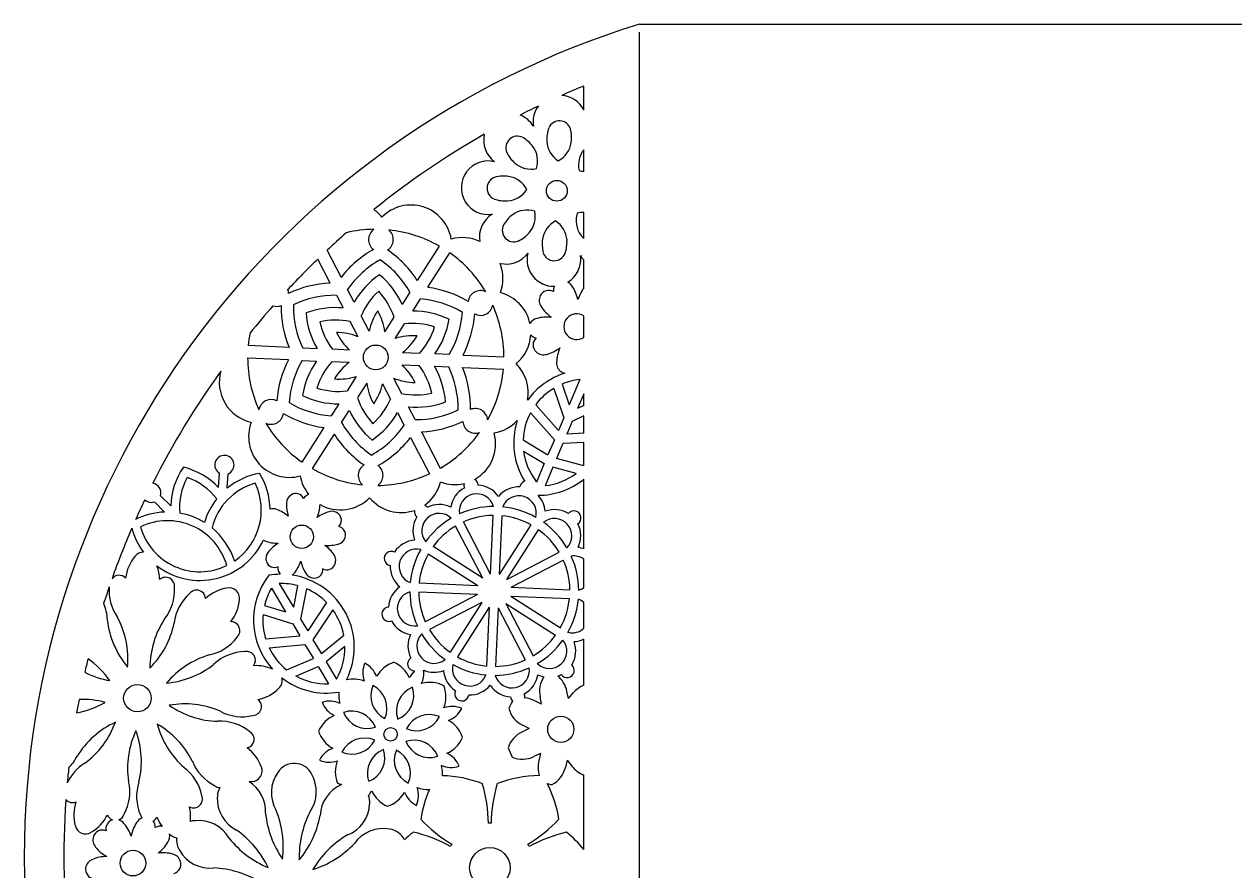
# Model space of a CAD drawing. Extents: x 597 to 902, y 1036 to 1246.
# Drawn here: x 596.7 to 749.2, y 1139.7 to 1246.4 of the extents above; entities that cross this region are included whole.
import ezdxf

# ---------------------------------------------------------------- set-up
doc = ezdxf.new("R2010")
doc.units = 0
doc.layers.get('0').update_dxf_attribs({"linetype": 'CONTINUOUS'})

msp = doc.modelspace()

# ---------------------------------------------------------------- linework, layer by layer
for p, q in [((674.22, 1246.37), (824.22, 1246.37)), ((674.22, 1037.37), (674.22, 1245.37)), ((667.22, 1235.55), (667.22, 1238.57)), ((667.22, 1227.82), (667.22, 1230.56)), ((667.22, 1219.35), (667.22, 1222.65)), ((636.64, 1214.48), (634.87, 1217.88)), ((646.25, 1214.06), (649.02, 1218.39)), ((647.57, 1213.22), (650.33, 1217.56)), ((635.25, 1213.76), (633.69, 1216.76)), ((667.22, 1213.15), (667.22, 1216.67)), ((638.27, 1211.34), (637.44, 1212.94)), ((645.32, 1212.59), (644.35, 1211.07)), ((636.06, 1212.22), (636.89, 1210.62)), ((645.66, 1210.23), (646.63, 1211.75)), ((640.16, 1207.71), (639.16, 1209.63)), ((642.15, 1207.62), (643.32, 1209.45)), ((667.22, 1206.91), (667.22, 1209.61)), ((638.78, 1206.99), (637.78, 1208.91)), ((643.47, 1206.79), (644.63, 1208.61)), ((630.08, 1205.65), (624.94, 1205.87)), ((633.62, 1205.49), (631.82, 1205.57)), ((637.7, 1205.31), (635.54, 1205.41)), ((644.39, 1205.02), (646.55, 1204.92)), ((650.27, 1204.76), (648.47, 1204.84)), ((630.01, 1204.09), (624.88, 1204.31)), ((631.75, 1204.01), (633.55, 1203.93)), ((637.64, 1203.75), (635.47, 1203.85)), ((644.32, 1203.46), (646.48, 1203.36)), ((648.4, 1203.28), (650.2, 1203.2)), ((652.01, 1204.68), (657.15, 1204.46)), ((638.56, 1201.98), (637.39, 1200.16)), ((643.25, 1201.78), (644.25, 1199.86)), ((651.94, 1203.12), (657.08, 1202.9)), ((639.87, 1201.15), (638.71, 1199.32)), ((641.86, 1201.06), (642.86, 1199.14)), ((663.43, 1200.49), (664.68, 1196.78)), ((664.48, 1201.02), (665.37, 1198.4)), ((666.72, 1201.6), (665.37, 1198.4)), ((667.22, 1199.79), (666.44, 1197.95)), ((667.22, 1198.32), (667.22, 1199.79)), ((636.36, 1198.54), (635.39, 1197.02)), ((636.7, 1196.18), (637.67, 1197.7)), ((643.75, 1197.43), (644.58, 1195.83)), ((645.97, 1196.55), (645.13, 1198.15)), ((660.5, 1197.4), (663.51, 1194.01)), ((661.16, 1198.43), (664.01, 1195.2)), ((667.22, 1198.32), (666.44, 1197.95)), ((664.68, 1196.78), (664.01, 1195.2)), ((665.76, 1196.33), (665.09, 1194.74)), ((667.22, 1197.02), (665.76, 1196.33)), ((667.22, 1194.84), (667.22, 1197.02)), ((634.45, 1195.55), (631.69, 1191.21)), ((635.77, 1194.71), (633.01, 1190.38)), ((645.38, 1194.29), (647.76, 1189.73)), ((646.77, 1195.01), (649.14, 1190.45)), ((667.22, 1194.84), (665.09, 1194.74)), ((659.57, 1193.99), (662.7, 1192.1)), ((659.63, 1192.59), (662.24, 1191.01)), ((663.51, 1194.01), (662.7, 1192.1)), ((664.58, 1193.55), (663.78, 1191.64)), ((667.22, 1193.67), (664.58, 1193.55)), ((667.22, 1190.74), (667.22, 1193.67)), ((667.22, 1190.74), (663.78, 1191.64)), ((621.2, 1187.98), (621.32, 1189.8)), ((622.3, 1187.91), (622.42, 1189.72)), ((662.24, 1191.01), (661.26, 1188.69)), ((663.32, 1190.56), (662.34, 1188.23)), ((666.27, 1189.78), (663.32, 1190.56)), ((667.22, 1180.27), (667.22, 1189.04)), ((615.18, 1185.69), (613.89, 1186.96)), ((614.41, 1184.91), (613.12, 1186.18)), ((655.48, 1177.08), (652.05, 1183.66)), ((655.48, 1177.08), (655.8, 1184.49)), ((656.6, 1177.04), (656.92, 1184.44)), ((654.48, 1176.57), (651.06, 1183.14)), ((656.6, 1177.04), (660.58, 1183.29)), ((657.54, 1176.43), (661.52, 1182.68)), ((654.48, 1176.57), (648.23, 1180.55)), ((653.88, 1175.62), (647.63, 1179.61)), ((657.54, 1176.43), (664.12, 1179.85)), ((658.06, 1175.44), (664.63, 1178.86)), ((667.22, 1175.39), (667.22, 1179)), ((628.86, 1175.9), (630.64, 1172.92)), ((653.88, 1175.62), (646.47, 1175.95)), ((627.86, 1175.3), (629.64, 1172.32)), ((631.16, 1175.64), (630.64, 1172.92)), ((632.28, 1175.25), (631.54, 1171.41)), ((653.83, 1174.5), (646.43, 1174.83)), ((653.83, 1174.5), (647.25, 1171.08)), ((658.01, 1174.32), (665.41, 1174)), ((658.01, 1174.32), (664.26, 1170.34)), ((658.06, 1175.44), (665.46, 1175.11)), ((627, 1173.15), (629.64, 1172.32)), ((634.81, 1173.53), (632.43, 1169.93)), ((654.35, 1173.51), (647.77, 1170.09)), ((654.35, 1173.51), (650.36, 1167.26)), ((655.29, 1172.91), (651.31, 1166.66)), ((655.29, 1172.91), (654.97, 1165.5)), ((656.41, 1172.86), (656.09, 1165.45)), ((656.41, 1172.86), (659.83, 1166.28)), ((657.41, 1173.38), (663.66, 1169.39)), ((657.41, 1173.38), (660.83, 1166.8)), ((667.22, 1170.26), (667.22, 1173.5)), ((626.81, 1171.98), (630.54, 1170.81)), ((631.54, 1171.41), (632.43, 1169.93)), ((635.6, 1172.6), (633.09, 1168.82)), ((630.54, 1170.81), (631.43, 1169.33)), ((627.13, 1168.94), (631.43, 1169.33)), ((627.58, 1167.81), (632.09, 1168.22)), ((632.09, 1168.22), (633.15, 1166.45)), ((633.09, 1168.82), (634.16, 1167.05)), ((637, 1169.35), (634.16, 1167.05)), ((667.22, 1163.1), (667.22, 1168.91)), ((637.13, 1167.96), (634.76, 1166.03)), ((629.78, 1165.03), (633.15, 1166.45)), ((630.94, 1164.25), (633.76, 1165.43)), ((633.76, 1165.43), (635.06, 1163.27)), ((634.76, 1166.03), (636.06, 1163.87)), ((665.28, 1161.41), (665.08, 1162.32)), ((665.28, 1161.41), (665.89, 1162.12)), ((661.9, 1160.7), (661.06, 1161.12)), ((661.9, 1160.7), (661.72, 1161.62)), ((660.33, 1157.62), (659.49, 1157.22)), ((660.33, 1157.62), (659.51, 1158.05)), ((661.77, 1154.47), (660.92, 1154.09)), ((661.77, 1154.47), (661.56, 1153.56)), ((665.13, 1153.64), (664.89, 1152.73)), ((665.13, 1153.64), (665.71, 1152.9)), ((667.22, 1142.39), (667.22, 1151.78))]:
    msp.add_line(p, q)
for centre, radius in [((663.82, 1225.38), 1.31), ((641.01, 1204.39), 1.56), ((631.69, 1181.8), 1.47), ((610.98, 1161.46), 1.73), ((664.32, 1157.54), 1.65), ((642.88, 1156.9), 0.844), ((610.42, 1140.68), 1.62), ((655.38, 1140.1), 2.55)]:
    msp.add_circle(centre, radius)
for centre, radius, start, end in [((706.6, 1141.37), 109.88, 107.1383, 252.8617), ((706.6, 1141.37), 104.88, 112.0534, 113.7046), ((664.2, 1234.03), 3.38, 26.7056, 86.0455), ((706.6, 1141.37), 104.88, 115.4681, 116.8774), ((664.2, 1234.03), 3.38, 143.1273, 188.7365), ((657.98, 1231.76), 3.38, 31.2365, 69.0154), ((664.15, 1232.72), 1.47, 18.0305, 156.9426), ((706.6, 1141.37), 104.88, 119.6741, 128.8844), ((657.98, 1231.76), 3.38, 167.536, 233.7365), ((658.86, 1230.79), 1.47, 63.0305, 201.9426), ((666.93, 1231.84), 4.38, 160.6759, 183.1359), ((661.3, 1232.09), 4.38, 351.8371, 14.2972), ((657.29, 1228.34), 4.38, 36.8371, 59.2972), ((658.23, 1229.12), 3.17, 342.8083, 35.7937), ((665.71, 1231.83), 3.17, 184.1793, 237.1647), ((662.51, 1231.97), 3.17, 297.8083, 350.7937), ((661.45, 1232.14), 4.38, 205.6759, 228.1359), ((669.72, 1228.61), 3.17, 142.0895, 192.1647), ((655.18, 1225.76), 3.38, 76.2365, 278.7365), ((660.59, 1231.28), 3.17, 229.1793, 282.1647), ((667.56, 1230.97), 3.17, 252.8083, 263.8579), ((656.49, 1225.7), 1.47, 108.0305, 246.9426), ((657.11, 1222.86), 4.38, 81.8371, 104.2972), ((657.23, 1224.07), 3.17, 27.8083, 80.7937), ((657.37, 1227.26), 3.17, 274.1793, 327.1647), ((645.45, 1218.45), 5.14, 9.5504, 135.4227), ((657.36, 1228.48), 4.38, 250.6759, 273.1359), ((637.82, 1218.79), 5.14, 39.5504, 55.1124), ((657.44, 1219.53), 3.38, 121.2365, 189.2322), ((660.86, 1218.85), 4.38, 126.8371, 149.2972), ((660.09, 1219.79), 3.17, 72.8083, 125.7937), ((657.93, 1222.15), 3.17, 319.1793, 12.1647), ((665.14, 1218.78), 3.17, 117.8083, 170.7937), ((661.94, 1218.92), 3.17, 4.1793, 57.1647), ((669.41, 1221.64), 3.17, 162.8083, 215.7937), ((667.06, 1219.48), 3.17, 87.0075, 102.1647), ((706.6, 1141.37), 104.88, 131.3598, 133.153), ((641.01, 1204.39), 16.14, 90.8751, 103.3022), ((641.66, 1219.24), 1.56, 125.1744, 232.6235), ((641.66, 1219.24), 1.56, 302.3496, 49.7986), ((641.01, 1204.39), 16.14, 60.2574, 84.0979), ((658.41, 1220.42), 1.47, 153.0305, 291.9426), ((657.06, 1223), 4.38, 295.6759, 318.1359), ((651.89, 1214.35), 5.14, 64.473, 105.4227), ((666.35, 1218.67), 4.38, 171.8371, 194.2972), ((660.72, 1218.92), 4.38, 340.6759, 3.1359), ((670.35, 1222.42), 4.38, 216.8371, 224.3924), ((647.53, 1205.99), 13.81, 119.5722, 142.0753), ((634.66, 1206.56), 13.81, 32.8977, 55.4008), ((641.01, 1204.39), 16.14, 30.8751, 54.7157), ((657.44, 1219.53), 3.38, 256.8451, 323.7365), ((663.44, 1216.73), 3.38, 166.2365, 271.1611), ((663.5, 1218.04), 1.47, 198.0305, 336.9426), ((663.44, 1216.73), 3.38, 301.5882, 8.7365), ((669.67, 1219), 3.38, 211.2365, 223.505), ((706.6, 1141.37), 104.88, 134.0401, 136.9745), ((647.53, 1205.99), 12.25, 119.2248, 145.4617), ((634.66, 1206.56), 12.25, 29.5113, 55.7483), ((651.89, 1214.35), 5.14, 339.5504, 21.6043), ((647.53, 1205.99), 10.69, 124.5572, 150.0028), ((634.66, 1206.56), 10.69, 24.9703, 50.4159), ((628.47, 1212.38), 1.56, 2.3496, 20.6558), ((635.95, 1199.97), 13.81, 92.8977, 115.4008), ((647.53, 1205.99), 9.13, 132.3798, 156.4908), ((634.66, 1206.56), 9.13, 18.4822, 42.5932), ((645.66, 1199.54), 13.81, 59.5722, 82.0753), ((654.2, 1211.25), 1.56, 65.1744, 172.6235), ((655.41, 1207.57), 5.14, 12.0425, 75.4227), ((662.82, 1211.65), 1.19, 61.2794, 155.8879), ((664.57, 1212.81), 1.19, 152.8478, 185.732), ((664.6, 1212.64), 1.36, 32.5637, 63.1666), ((661.47, 1210.54), 5.13, 12.7678, 33.515), ((671.36, 1210.11), 5.13, 143.7147, 162.2436), ((706.6, 1141.37), 104.88, 138.4922, 140.9324), ((628.47, 1212.38), 1.56, 254.811, 292.6235), ((642.88, 1210.84), 13.81, 179.5722, 202.0753), ((635.95, 1199.97), 12.25, 89.5113, 115.7483), ((642.88, 1210.84), 12.25, 179.2248, 205.4617), ((645.66, 1199.54), 12.25, 59.2248, 85.4617), ((654.2, 1211.25), 1.56, 242.3496, 349.7986), ((641.01, 1204.39), 16.14, 0.2574, 24.0979), ((662.96, 1211.56), 1.36, 154.6448, 214.4478), ((635.95, 1199.97), 10.69, 84.9703, 110.4159), ((642.88, 1210.84), 10.69, 184.5572, 210.0028), ((647.53, 1205.99), 7.57, 145.8313, 166.8685), ((634.66, 1206.56), 7.57, 8.1045, 29.1418), ((645.66, 1199.54), 10.69, 64.5572, 90.0028), ((639.71, 1210.97), 12.25, 329.5113, 355.7483), ((639.71, 1210.97), 13.81, 332.8977, 355.4008), ((662.66, 1204.35), 5.13, 84.7678, 105.515), ((666.12, 1213.62), 5.13, 213.4965, 234.2436), ((666.32, 1208.26), 1.62, 56.387, 303.613), ((635.95, 1199.97), 9.13, 78.4822, 102.5932), ((642.88, 1210.84), 9.13, 192.3798, 216.4908), ((645.66, 1199.54), 9.13, 72.3798, 96.4908), ((639.71, 1210.97), 9.13, 318.4822, 342.5932), ((639.71, 1210.97), 10.69, 324.9703, 350.4159), ((661.62, 1207.98), 1.36, 104.5637, 150.4256), ((641.01, 1204.39), 16.14, 168.99, 174.7157), ((642.88, 1210.84), 7.57, 205.8313, 226.8685), ((635.95, 1199.97), 7.57, 68.1045, 89.1418), ((645.66, 1199.54), 7.57, 85.8313, 106.8685), ((639.71, 1210.97), 7.57, 308.1045, 329.1418), ((655.41, 1207.57), 5.14, 309.5504, 356.2044), ((661.45, 1208), 1.19, 220.1514, 257.732), ((662.01, 1205.98), 1.19, 133.2794, 227.8879), ((662.15, 1206.08), 1.36, 226.6448, 286.4478), ((661.16, 1209.72), 5.13, 285.4965, 306.2436), ((668.91, 1203.56), 5.13, 156.7678, 177.515), ((641.01, 1204.39), 16.14, 180.2574, 204.0979), ((642.31, 1197.8), 13.81, 152.8977, 175.4008), ((642.31, 1197.8), 12.25, 149.5113, 175.7483), ((642.31, 1197.8), 10.69, 144.9703, 170.4159), ((642.31, 1197.8), 9.13, 138.4822, 162.5932), ((642.31, 1197.8), 7.57, 128.1045, 149.1418), ((639.14, 1197.93), 7.57, 25.8313, 46.8685), ((639.14, 1197.93), 9.13, 12.3798, 36.4908), ((639.14, 1197.93), 10.69, 4.5572, 30.0028), ((655.08, 1199.95), 5.14, 349.5441, 45.4227), ((665.14, 1203.7), 1.36, 176.5637, 236.3666), ((706.6, 1141.37), 104.88, 144.2354, 153.2808), ((626.44, 1201.24), 5.14, 163.8658, 257.3426), ((636.36, 1209.23), 7.57, 265.8313, 286.8685), ((646.07, 1208.8), 7.57, 248.1045, 269.1418), ((639.14, 1197.93), 12.25, 359.2248, 25.4617), ((639.14, 1197.93), 13.81, 359.5722, 22.0753), ((641.01, 1204.39), 16.14, 330.8751, 354.7157), ((667.58, 1193.63), 9.19, 107.5125, 144.1123), ((665.07, 1203.55), 1.19, 235.1236, 257.823), ((636.36, 1209.23), 9.13, 252.3798, 276.4908), ((647.37, 1202.21), 7.57, 188.1045, 209.1418), ((634.49, 1202.78), 7.57, 325.8313, 346.8685), ((667.58, 1193.63), 8.02, 121.1973, 143.2225), ((667.58, 1193.63), 8.02, 96.161, 112.7642), ((627.82, 1197.52), 1.56, 62.3496, 169.7986), ((636.36, 1209.23), 12.25, 239.2248, 265.4617), ((636.36, 1209.23), 10.69, 244.5572, 270.0028), ((647.37, 1202.21), 9.13, 198.4822, 222.5932), ((634.49, 1202.78), 9.13, 312.3798, 336.4908), ((646.07, 1208.8), 9.13, 258.4822, 282.5932), ((646.07, 1208.8), 10.69, 264.9703, 290.4159), ((627.82, 1197.52), 1.56, 245.1744, 352.6235), ((636.36, 1209.23), 13.81, 239.5722, 262.0753), ((647.37, 1202.21), 10.69, 204.9703, 230.4159), ((634.49, 1202.78), 10.69, 304.5572, 330.0028), ((646.07, 1208.8), 12.25, 269.5113, 295.7483), ((653.55, 1196.39), 1.56, 5.1744, 112.6235), ((667.58, 1193.63), 8.02, 151.9095, 177.4147), ((630.13, 1194.42), 5.14, 159.5504, 285.4227), ((641.01, 1204.39), 16.14, 210.8751, 234.7157), ((647.37, 1202.21), 12.25, 209.5113, 235.7483), ((634.49, 1202.78), 12.25, 299.2248, 325.4617), ((646.07, 1208.8), 13.81, 272.8977, 295.4008), ((653.55, 1196.39), 1.56, 182.3496, 289.7986), ((655.08, 1199.95), 5.14, 279.5504, 316.8226), ((667.58, 1193.63), 9.19, 162.2544, 211.7608), ((647.37, 1202.21), 13.81, 212.8977, 235.4008), ((634.49, 1202.78), 13.81, 299.5722, 322.0753), ((641.01, 1204.39), 16.14, 300.2574, 324.0979), ((650.97, 1193.51), 5.14, 299.0112, 15.4227), ((667.58, 1193.63), 8.02, 187.4303, 217.9921), ((621.94, 1190.84), 1.21, 293.2695, 239.1859), ((624.03, 1185.48), 8.85, 145.0358, 178.6295), ((614.74, 1181.94), 8.85, 43.0829, 76.6766), ((627.91, 1181.07), 8.85, 100.0358, 129.3724), ((618.84, 1185.14), 8.85, 0.7739, 31.6766), ((641.01, 1204.39), 16.14, 240.2574, 264.0979), ((640.36, 1189.53), 1.56, 122.3496, 229.7986), ((640.36, 1189.53), 1.56, 305.1744, 52.6235), ((641.01, 1204.39), 16.14, 270.8751, 294.7157), ((661.47, 1196.21), 8.02, 276.161, 306.7228), ((612.73, 1187.33), 1.21, 342.5266, 81.154), ((624.03, 1185.48), 7.75, 150.7634, 185.1854), ((614.74, 1181.94), 7.75, 36.527, 70.949), ((627.91, 1181.07), 7.75, 105.7634, 166.2919), ((618.84, 1185.14), 7.75, 304.3195, 25.949), ((636.57, 1190.32), 5.14, 189.5504, 218.5664), ((644.2, 1189.98), 5.14, 305.3896, 345.4227), ((650.97, 1193.51), 5.14, 249.5504, 283.1751), ((653.01, 1188.24), 0.896, 163.3466, 200.2562), ((653.01, 1188.24), 0.896, 4.7169, 58.8397), ((653.72, 1185.01), 3.31, 34.0983, 86.9472), ((659.04, 1184.77), 3.31, 88.0258, 140.8748), ((660.03, 1187.93), 0.896, 107.2302, 170.2562), ((661.47, 1196.21), 9.19, 269.991, 308.7181), ((627.91, 1181.07), 8.85, 141.73, 163.4633), ((630.99, 1186.01), 1.23, 118.6257, 178.4286), ((630.93, 1186.16), 1.08, 25.2603, 119.8687), ((632.84, 1186.07), 1.08, 105.3873, 149.7128), ((636.57, 1190.32), 5.14, 239.9782, 315.4227), ((644.2, 1189.98), 5.14, 219.5504, 289.0257), ((653.72, 1185.01), 3.31, 118.0258, 170.8748), ((653.72, 1185.01), 2.19, 16.0092, 188.9639), ((659.04, 1184.77), 2.19, 346.0092, 158.9639), ((659.04, 1184.77), 3.31, 4.0983, 42.6856), ((706.6, 1141.37), 104.88, 154.5432, 156.0459), ((612.73, 1187.33), 1.21, 226.67, 288.4429), ((628.1, 1184.1), 1.23, 68.5445, 109.4453), ((626.92, 1180.88), 4.65, 48.7487, 69.4958), ((634.4, 1185.84), 4.65, 177.4773, 198.2244), ((629.35, 1186.06), 4.65, 336.7487, 357.4958), ((636.37, 1180.47), 4.65, 105.4773, 126.2244), ((632.77, 1185.93), 1.23, 356.5445, 356.8653), ((635.48, 1183.77), 1.23, 46.6257, 106.4286), ((646.76, 1184.99), 0.896, 171.9833, 230.2562), ((646.76, 1184.99), 0.896, 34.7169, 62.4321), ((649, 1182.55), 3.31, 64.0983, 116.9472), ((655.94, 1174.97), 10.64, 90.6103, 114.3627), ((655.94, 1174.97), 10.64, 60.6103, 84.3627), ((663.52, 1181.91), 3.31, 58.0258, 110.8748), ((665.97, 1184.15), 0.896, 304.7169, 140.2562), ((614.77, 1176.07), 8.85, 92.34, 117.0137), ((614.77, 1176.07), 7.75, 15.7635, 115.949), ((614.77, 1176.07), 8.85, 58.2492, 79.9825), ((635.6, 1183.87), 1.08, 313.2603, 47.8687), ((649, 1182.55), 3.31, 148.0258, 200.8748), ((649, 1182.55), 2.19, 46.0092, 218.9639), ((655.94, 1174.97), 10.64, 120.6103, 144.3627), ((655.94, 1174.97), 9.52, 90.8588, 114.1142), ((655.94, 1174.97), 9.52, 60.8588, 84.1142), ((663.52, 1181.91), 2.19, 316.0092, 128.9639), ((655.94, 1174.97), 10.64, 30.6103, 54.3627), ((663.52, 1181.91), 3.31, 334.0983, 26.9472), ((706.6, 1141.37), 104.88, 156.6852, 160.4256), ((618.84, 1185.14), 8.85, 194.8061, 216.7666), ((618.84, 1185.14), 7.75, 195.7635, 295.949), ((614.77, 1176.07), 8.85, 17.5814, 50.6447), ((636.11, 1182.03), 1.08, 343.1044, 77.7128), ((655.94, 1174.97), 9.52, 120.8588, 144.1142), ((655.94, 1174.97), 9.52, 30.8588, 54.1142), ((618.84, 1185.14), 8.85, 232.3083, 334.7754), ((627.47, 1182.43), 1.23, 239.3478, 250.4286), ((628.69, 1185.62), 4.65, 249.4773, 270.2244), ((631.09, 1176.97), 4.65, 120.7487, 141.4958), ((635.02, 1185.35), 4.65, 264.7487, 285.4958), ((631.88, 1176.94), 4.65, 33.4773, 54.2244), ((635.96, 1182.05), 1.23, 284.5445, 344.3474), ((646.14, 1178.06), 3.31, 94.0983, 146.9472), ((665.98, 1177.19), 3.31, 67.9622, 80.8748), ((614.61, 1176), 5.15, 139.5873, 173.481), ((611.73, 1178.53), 1.31, 89.0369, 142.285), ((628.4, 1179.09), 1.23, 140.5445, 200.3474), ((634.74, 1178.81), 1.23, 334.6257, 34.4286), ((642.98, 1179.06), 0.896, 64.7169, 260.2562), ((646.14, 1178.06), 2.19, 76.0092, 248.9639), ((655.94, 1174.97), 10.64, 150.6103, 174.3627), ((655.94, 1174.97), 9.52, 150.8588, 174.1142), ((655.94, 1174.97), 9.52, 0.8588, 24.1142), ((665.98, 1177.19), 2.19, 55.4744, 98.9639), ((655.94, 1174.97), 10.64, 0.6103, 24.3627), ((608.64, 1176.26), 5.15, 1.4921, 21.404), ((628.26, 1179.01), 1.08, 199.1044, 293.7128), ((629.75, 1177.83), 1.08, 169.2603, 224.5804), ((627.13, 1180.12), 4.65, 321.4773, 342.2244), ((636.1, 1179.73), 4.65, 192.7487, 213.4958), ((633.28, 1177.67), 1.08, 271.1044, 5.7128), ((634.87, 1178.72), 1.08, 241.2603, 335.8687), ((646.14, 1178.06), 3.31, 178.0258, 230.8748), ((608.67, 1175.82), 1.12, 42.5182, 142.4925), ((614.54, 1175.57), 1.12, 352.657, 132.4549), ((634.8, 1171.29), 9.19, 142.0416, 222.0954), ((629.11, 1167.88), 9.19, 90.801, 99.741), ((629.11, 1167.88), 8.02, 75.2036, 91.8068), ((629.79, 1177.98), 1.23, 304.8552, 322.4286), ((629.11, 1167.88), 9.19, 333.4663, 81.3344), ((633.25, 1177.82), 1.23, 212.5445, 272.3474), ((706.6, 1141.37), 104.88, 161.012, 162.2212), ((613.34, 1175.04), 5.93, 175.6386, 214.3092), ((609.73, 1175.08), 5.93, 322.042, 3.2717), ((621.5, 1170.21), 5.93, 131.7014, 172.9311), ((618.44, 1173.95), 1.12, 2.5182, 142.316), ((623.11, 1170.26), 5.15, 99.5873, 133.481), ((622.53, 1174.05), 1.31, 352.6881, 102.285), ((634.8, 1171.29), 8.02, 149.9757, 166.5789), ((629.11, 1167.88), 8.02, 44.7453, 66.7705), ((645.91, 1172.75), 3.31, 124.0983, 176.9472), ((645.91, 1172.75), 2.19, 106.0092, 278.9639), ((655.94, 1174.97), 10.64, 180.6103, 204.3627), ((655.94, 1174.97), 9.52, 180.8588, 204.1142), ((665.98, 1177.19), 2.19, 286.0092, 304.5256), ((601.27, 1171.1), 5.93, 2.042, 22.7995), ((618.7, 1174.3), 5.15, 321.4921, 355.3857), ((642.67, 1172.03), 0.896, 94.7169, 290.2562), ((655.94, 1174.97), 9.52, 330.8588, 354.1142), ((655.94, 1174.97), 10.64, 330.6103, 354.3627), ((665.75, 1171.88), 2.19, 47.6917, 68.9639), ((618.29, 1172.58), 11.17, 186.5204, 220.1231), ((598.62, 1166.38), 11.17, 354.85, 28.4527), ((623.73, 1165.28), 11.17, 146.5204, 180.1231), ((634.8, 1171.29), 8.02, 175.0121, 197.0373), ((629.11, 1167.88), 8.02, 10.5531, 36.0583), ((604.67, 1173.17), 11.17, 314.85, 348.4527), ((622.77, 1169.98), 1.12, 312.657, 92.4549), ((645.91, 1172.75), 3.31, 208.0258, 260.8748), ((655.94, 1174.97), 9.52, 210.8588, 234.1142), ((665.75, 1171.88), 2.19, 256.0092, 312.3083), ((618.78, 1172.7), 5.93, 282.042, 323.2717), ((648.37, 1168.03), 3.31, 154.0983, 206.9472), ((648.37, 1168.03), 2.19, 136.0092, 308.9639), ((655.94, 1174.97), 10.64, 210.6103, 234.3627), ((655.94, 1174.97), 9.52, 300.8588, 324.1142), ((655.94, 1174.97), 10.64, 300.6103, 324.3627), ((662.89, 1167.39), 2.19, 226.0092, 38.9639), ((662.89, 1167.39), 3.31, 328.0258, 20.8748), ((665.75, 1171.88), 3.31, 274.0983, 296.4631), ((623.2, 1156.19), 11.17, 106.5204, 140.1231), ((624.66, 1161.4), 5.93, 91.7014, 132.9311), ((624.73, 1166.23), 1.12, 322.5182, 102.316), ((634.8, 1171.29), 8.02, 205.7243, 231.2295), ((629.11, 1167.88), 8.02, 329.9757, 0.5376), ((655.94, 1174.97), 9.52, 240.8588, 264.1142), ((706.6, 1141.37), 104.88, 166.1735, 167.1336), ((598.35, 1157.28), 11.17, 34.85, 54.9838), ((613.68, 1174.49), 11.17, 274.85, 308.4527), ((625.93, 1160.41), 5.15, 66.4437, 93.481), ((642.39, 1164.64), 3.02, 156.2287, 199.925), ((638.28, 1163.15), 3.02, 20.048, 63.7444), ((644.52, 1162.29), 3.89, 108.589, 150.7686), ((641.72, 1162.41), 3.89, 24.2045, 66.384), ((645.92, 1165.79), 0.896, 124.7169, 268.6911), ((652.85, 1165.17), 2.19, 166.0092, 338.9639), ((655.94, 1174.97), 10.64, 240.6103, 264.3627), ((655.94, 1174.97), 10.64, 270.6103, 294.3627), ((658.17, 1164.94), 2.19, 196.0092, 8.9639), ((655.94, 1174.97), 9.52, 270.8588, 294.1142), ((665.12, 1164.95), 0.896, 214.7169, 50.2562), ((609.44, 1174.67), 11.17, 242.9555, 260.1231), ((627.92, 1163.69), 1.31, 312.6881, 14.1956), ((634.8, 1171.29), 9.19, 232.3887, 279.741), ((634.8, 1171.29), 8.02, 241.245, 271.8068), ((638.16, 1159.98), 3.89, 69.2045, 102.3406), ((648, 1162.73), 3.02, 134.0659, 154.925), ((644.05, 1164.57), 3.02, 335.048, 8.0418), ((648.37, 1168.03), 3.31, 246.4072, 290.8748), ((652.85, 1165.17), 3.31, 184.0983, 236.9472), ((658.17, 1164.94), 3.31, 298.0258, 350.8748), ((662.89, 1167.39), 3.31, 244.0983, 257.7211), ((665.06, 1162.32), 3.42, 147.4589, 191.7664), ((662.89, 1167.39), 3.31, 288.3282, 296.9472), ((661.74, 1161.63), 3.42, 11.6935, 50.0862), ((625.15, 1166.34), 5.15, 281.4921, 315.3857), ((640.23, 1161.87), 3.89, 174.6788, 195.7686), ((643.62, 1161.78), 3.24, 156.8695, 243.1036), ((639.18, 1160.16), 3.24, 336.8695, 63.1036), ((646.85, 1159.82), 3.24, 111.8695, 198.1036), ((642.56, 1161.82), 3.24, 291.8695, 18.1036), ((647.84, 1159.55), 3.89, 63.589, 105.7686), ((645.95, 1161.62), 3.89, 339.2045, 21.384), ((651.85, 1162.01), 0.896, 154.7169, 350.2562), ((652.85, 1165.17), 3.31, 268.0258, 320.8748), ((658.17, 1164.94), 3.31, 214.0983, 266.9472), ((668.52, 1159.94), 3.42, 112.2783, 140.3379), ((706.6, 1141.37), 104.88, 169.0404, 169.9895), ((601.3, 1170.59), 11.17, 280.3924, 300.1231), ((603.99, 1150.14), 11.17, 74.85, 91.8239), ((616.95, 1149.57), 11.17, 66.5204, 100.1231), ((621.42, 1169.71), 11.17, 234.85, 268.4527), ((625.49, 1160.4), 1.12, 272.657, 52.4549), ((635.21, 1158.07), 3.02, 65.048, 108.7444), ((637.06, 1162.03), 3.02, 201.2287, 244.925), ((676.41, 1151.42), 20.59, 152.004, 154.9265), ((658.88, 1161.7), 0.896, 184.7169, 223.7132), ((658.88, 1161.7), 0.896, 345.4132, 20.2562), ((659.51, 1158.07), 3.42, 63.1221, 86.0172), ((624.18, 1165.05), 5.93, 242.042, 283.2717), ((637.37, 1155.74), 3.89, 114.2045, 156.384), ((637.96, 1156.59), 3.24, 21.8695, 108.1036), ((639.96, 1160.88), 3.24, 201.8695, 288.1036), ((647.75, 1156.16), 3.24, 66.8695, 153.1036), ((646.13, 1160.6), 3.24, 246.8695, 333.1036), ((650.62, 1157.4), 3.02, 66.2287, 109.925), ((649.13, 1161.5), 3.02, 290.048, 333.7444), ((661.05, 1161.1), 3.42, 196.2341, 243.195), ((612.9, 1148.29), 11.17, 114.85, 148.4527), ((597.7, 1162.23), 11.17, 306.5204, 340.1231), ((624.28, 1161.07), 11.17, 194.85, 228.4527), ((607.91, 1148.51), 11.17, 26.5204, 60.1231), ((621.42, 1152.62), 5.93, 51.7014, 92.9311), ((648.26, 1155.27), 3.89, 18.589, 60.7686), ((620.91, 1152.61), 11.17, 154.85, 188.4527), ((600.31, 1153.51), 11.17, 346.5204, 20.1231), ((624.57, 1156.28), 1.12, 282.5182, 62.316), ((637.49, 1158.54), 3.89, 198.589, 240.7686), ((639.62, 1153.2), 3.24, 66.8695, 153.1036), ((638.01, 1157.65), 3.24, 246.8695, 333.1036), ((645.8, 1152.93), 3.24, 21.8695, 108.1036), ((647.8, 1157.22), 3.24, 201.8695, 288.1036), ((648.38, 1158.06), 3.89, 294.2045, 336.384), ((660.91, 1154.11), 3.42, 114.5507, 161.5116), ((621.75, 1151.05), 5.15, 19.5873, 53.481), ((636.63, 1152.31), 3.02, 110.048, 153.7444), ((643.19, 1151.99), 3.24, 111.8695, 198.1036), ((638.91, 1153.99), 3.24, 291.8695, 18.1036), ((646.58, 1153.65), 3.24, 156.8695, 243.1036), ((642.13, 1152.03), 3.24, 336.8695, 63.1036), ((648.7, 1151.78), 3.02, 21.2287, 64.925), ((676.65, 1163.18), 20.59, 202.8192, 206.3551), ((607.49, 1148.23), 5.93, 122.042, 154.4506), ((598.1, 1156.84), 5.93, 315.566, 332.9311), ((623.4, 1155.73), 5.93, 202.042, 243.2717), ((630.74, 1150.79), 2.45, 27.6313, 147.3417), ((635.14, 1156.41), 3.02, 246.2287, 289.925), ((639.8, 1152.19), 3.89, 159.2045, 201.384), ((645.53, 1151.94), 3.89, 356.3761, 15.7686), ((650.54, 1155.74), 3.02, 245.048, 288.7444), ((659.5, 1157.2), 3.42, 247.6626, 294.6236), ((664.87, 1152.74), 3.42, 165.9792, 197.6923), ((668.42, 1154.98), 3.42, 217.4078, 249.4772), ((706.6, 1141.37), 104.88, 173.8035, 174.8483), ((613.3, 1147.97), 5.93, 11.7014, 52.9311), ((625.39, 1152.28), 1.31, 272.6881, 22.285), ((632.26, 1149.54), 4.41, 144.4212, 210.5795), ((629.11, 1149.68), 4.41, 324.3936, 30.5519), ((648.99, 1136.41), 15.29, 69.1779, 88.4394), ((661.76, 1136.41), 15.29, 90.5326, 110.8142), ((661.58, 1153.56), 3.42, 299.0912, 346.0522), ((604.09, 1149.64), 5.93, 331.7014, 12.9311), ((616.81, 1149.08), 5.93, 162.042, 203.2717), ((621.42, 1151.32), 1.12, 232.657, 267.254), ((623.5, 1149), 2.45, 150.5006, 180.069), ((624.97, 1156.09), 5.15, 270.7948, 275.3857), ((622.73, 1147.19), 4.41, 357.1209, 58.324), ((638.41, 1146.5), 4.41, 112.8868, 177.8522), ((637.91, 1154.26), 3.89, 243.589, 251.7029), ((643.37, 1149.17), 3.02, 336.2287, 19.925), ((647.59, 1153.83), 3.89, 249.2045, 272.6252), ((661.76, 1143.78), 15.29, 156.2231, 170.8142), ((637.26, 1145.47), 17.95, 0.8094, 16.9322), ((673.49, 1145.47), 17.95, 163.0599, 179.1827), ((648.99, 1143.78), 15.29, 9.1779, 26.9669), ((667.59, 1170.69), 20.59, 256.0116, 257.7836), ((706.6, 1141.37), 104.88, 176.0052, 186.3823), ((602.81, 1149.42), 1.12, 221.7936, 292.4549), ((608.12, 1146.75), 5.15, 161.4921, 195.3857), ((618.06, 1148.75), 1.12, 242.5182, 22.316), ((625.45, 1148.78), 4.41, 177.1485, 243.3067), ((637.75, 1151.08), 3.02, 321.1183, 334.925), ((637.8, 1148.37), 2.45, 354.9041, 19.4534), ((644.04, 1151.4), 3.89, 204.2045, 246.384), ((641.24, 1151.52), 3.89, 288.589, 330.7686), ((647.47, 1150.66), 3.02, 200.048, 243.7444), ((608.24, 1147.17), 1.12, 291.0453, 342.316), ((612.54, 1146.56), 5.15, 352.9086, 13.481), ((639.42, 1148.21), 12.35, 185.7467, 214.7616), ((617.01, 1142.68), 12.35, 352.9388, 21.9537), ((643.71, 1141.51), 12.35, 153.0194, 182.0343), ((635.83, 1148.32), 4.41, 291.6663, 357.8246), ((604.44, 1145.67), 1.31, 192.6881, 302.285), ((602.6, 1149.04), 5.15, 299.5873, 333.481), ((608.18, 1145), 1.18, 107.3898, 192.0606), ((608.24, 1147.17), 1.12, 202.5182, 248.5158), ((608.23, 1144.84), 1.35, 38.8923, 72.4835), ((605.36, 1142.41), 5.12, 19.0964, 39.8436), ((615.21, 1143.07), 5.12, 147.825, 168.5722), ((612.04, 1145.09), 1.35, 111.4824, 148.7764), ((612.46, 1146.99), 1.12, 192.657, 214.6201), ((612.46, 1146.99), 1.12, 298.1251, 332.4549), ((612.06, 1145.26), 1.18, 355.608, 38.5953), ((613.84, 1144.15), 1.18, 77.1096, 120.0606), ((618.24, 1148.35), 5.15, 201.4921, 216.413), ((618.37, 1143.58), 2.45, 93.0859, 107.0788), ((618.7, 1141.64), 4.41, 29.8482, 96.0064), ((621.87, 1148.98), 12.35, 320.2115, 349.2264), ((659.78, 1158.48), 17.95, 223.0599, 239.1827), ((655.38, 1140.1), 5.63, 88.2242, 91.7679), ((650.97, 1158.48), 17.95, 300.8094, 316.9322), ((606.73, 1143.58), 1.35, 160.9734, 220.7764), ((606.57, 1143.66), 1.18, 67.608, 162.2165), ((613.7, 1144.05), 1.35, 326.8923, 12.7313), ((618.24, 1148.35), 5.15, 231.1836, 235.3857), ((616.11, 1145.16), 1.31, 232.6881, 262.1293), ((618.37, 1143.58), 2.45, 173.4202, 212.7963), ((632.19, 1151.52), 12.35, 218.4739, 247.4888), ((616.33, 1134.76), 12.35, 25.6661, 54.681), ((643.69, 1133.56), 12.35, 120.2921, 149.307), ((641.93, 1140.62), 4.41, 78.9666, 145.1249), ((642.43, 1142.53), 2.45, 26.0323, 81.8872), ((655.38, 1132.73), 15.29, 129.1779, 134.6564), ((641.66, 1127.1), 17.95, 60.8094, 76.9322), ((669.09, 1127.09), 17.95, 103.0599, 119.1827), ((655.38, 1132.73), 15.29, 39.2063, 50.8142), ((609.63, 1145.97), 5.12, 219.825, 240.5722), ((610.5, 1146.03), 5.12, 307.0964, 327.8436), ((620.13, 1144.45), 4.41, 209.8757, 276.034), ((629.36, 1151.65), 12.35, 287.4842, 316.4991), ((655.38, 1140.1), 5.63, 148.2242, 151.7679), ((655.38, 1140.1), 5.63, 28.2242, 31.7679), ((605.79, 1139.88), 1.35, 110.8923, 170.6952), ((607.21, 1136.4), 5.12, 91.0964, 111.8436), ((614.17, 1136.86), 5.12, 75.825, 96.5722), ((615.11, 1140.51), 1.35, 16.9734, 76.7764), ((615.28, 1140.53), 1.18, 283.608, 18.2165), ((605.62, 1139.89), 1.18, 169.4522, 264.0606), ((620.03, 1127.73), 12.35, 58.3933, 87.4082)]:
    msp.add_arc(centre, radius, start, end)

doc.saveas('drawing.dxf')
